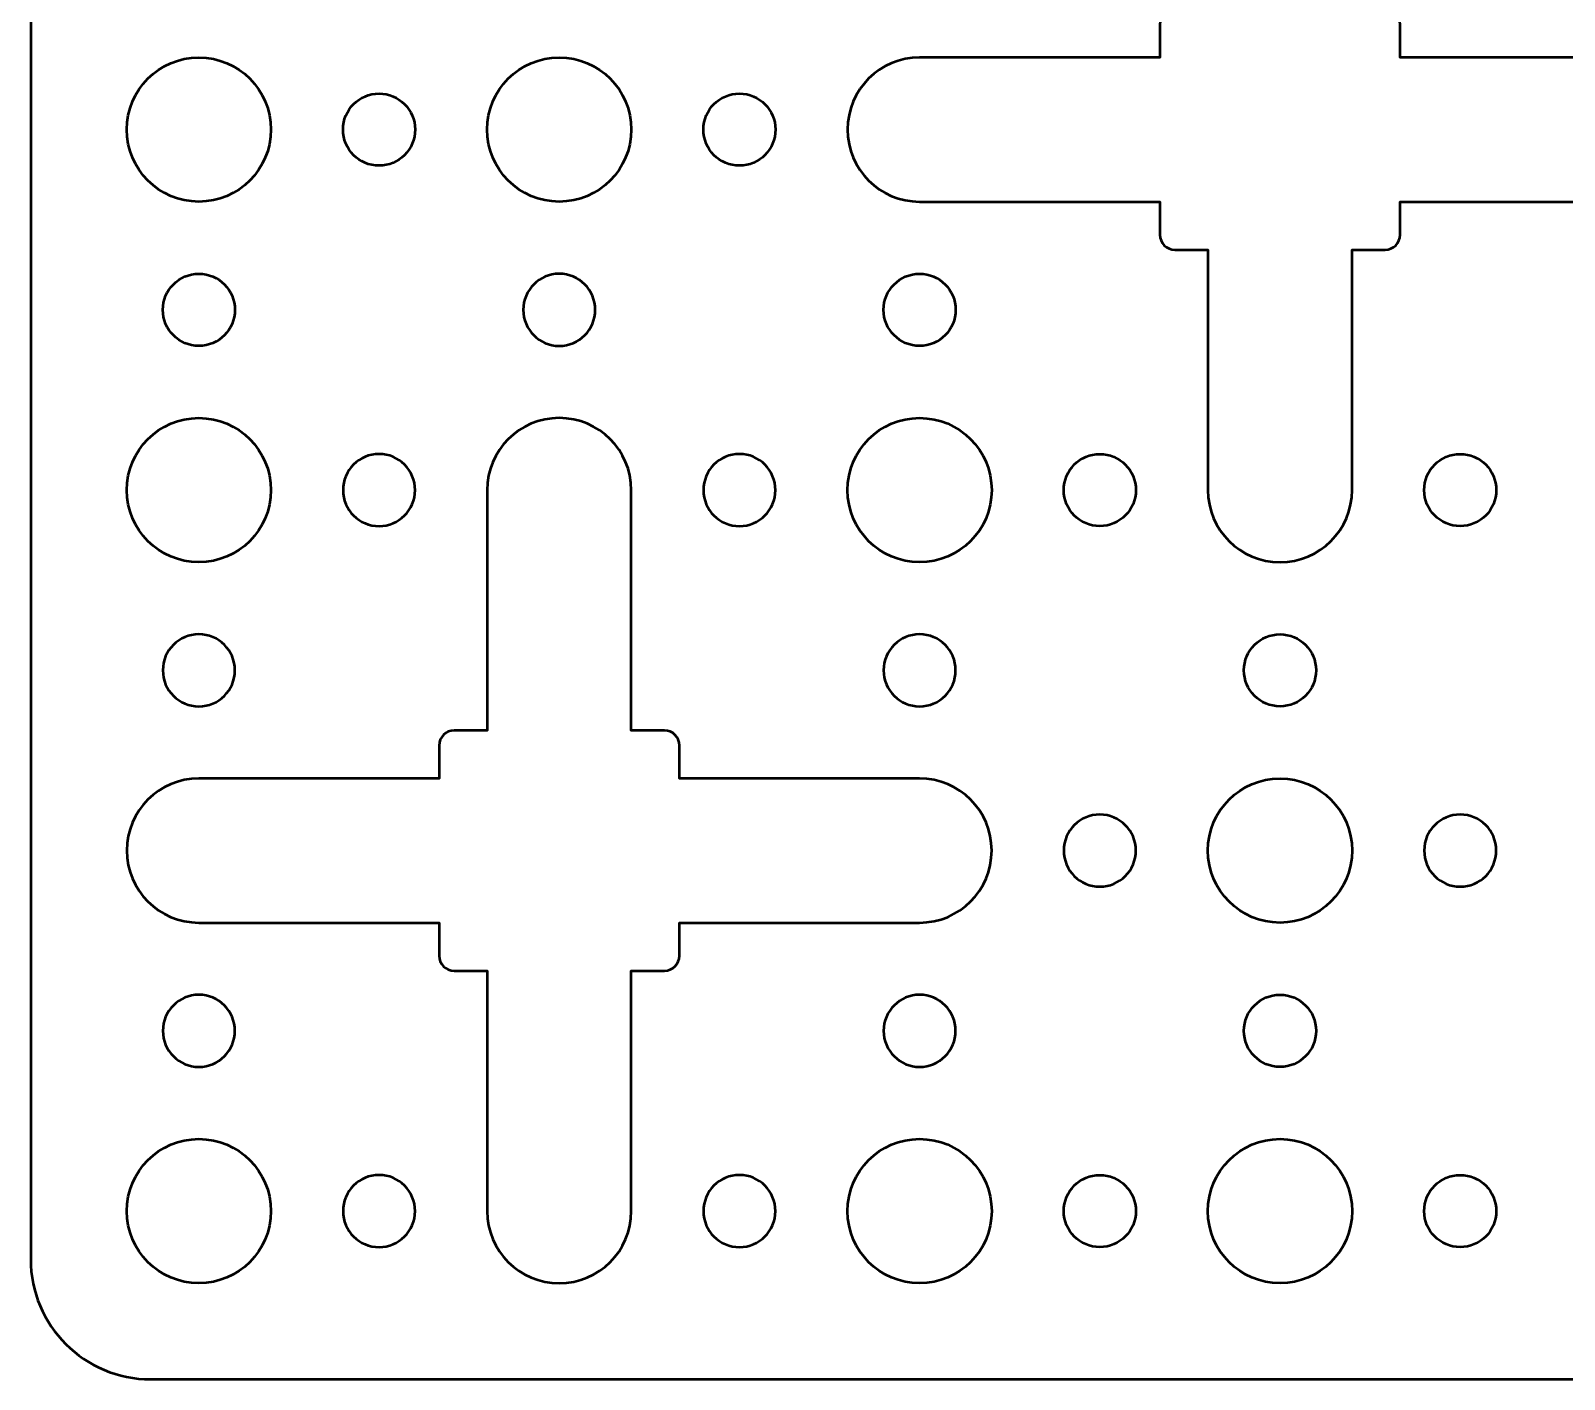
# Model space of a CAD drawing. Header units: centimetres. Extents: x -6.7 to 6.7, y -5.6 to 5.6.
# Drawn here: x -6.7 to -0.32, y -5.58 to 0.04 of the extents above; entities that cross this region are included whole.
import ezdxf

# ---------------------------------------------------------------- set-up
doc = ezdxf.new("R2010")
doc.units = ezdxf.units.CM
doc.header["$MEASUREMENT"] = 0
doc.layers.add('Layer 1', color=7, linetype='Continuous')

msp = doc.modelspace()

# ---------------------------------------------------------------- linework, layer by layer
at = {"layer": 'Layer 1', "lineweight": 53}
for centre, major_axis in [((-5.99999, -0.37501), (0, 0.30001)), ((-4.49999, -0.37501), (0, 0.30001)), ((-5.25, -0.375), (0, 0.15)), ((-3.75, -0.375), (0, 0.15)), ((-6, -1.125), (0, 0.15)), ((-3, -1.125), (0, 0.15)), ((-5.99999, -1.87501), (0, 0.30001)), ((-2.99999, -1.87501), (0, 0.30001)), ((-2.25, -1.875), (0, 0.15)), ((-0.75, -1.875), (0, 0.15)), ((-1.5, -2.625), (0, 0.15)), ((-1.49999, -3.37501), (0, 0.30001)), ((-1.5, -4.125), (0, 0.15)), ((-5.99999, -4.87501), (0, 0.30001)), ((-2.99999, -4.87501), (0, 0.30001)), ((-1.49999, -4.87501), (0, 0.30001)), ((-2.25, -4.875), (0, 0.15)), ((-0.75, -4.875), (0, 0.15))]:
    msp.add_ellipse(centre, major_axis=major_axis, ratio=1, dxfattribs=at)
for points, knots in [([(-6.7, -5.075), (-6.7, -5.075), (-6.7, 5.075), (-6.7, 5.075), (-6.7, 5.075), (-6.7, 5.35114), (-6.47614, 5.575), (-6.2, 5.575), (-6.2, 5.575), (-6.2, 5.575), (6.2, 5.575), (6.2, 5.575), (6.2, 5.575), (6.47614, 5.575), (6.7, 5.35114), (6.7, 5.075), (6.7, 5.075), (6.7, 5.075), (6.7, -5.075), (6.7, -5.075), (6.7, -5.075), (6.7, -5.35114), (6.47614, -5.575), (6.2, -5.575), (6.2, -5.575), (6.2, -5.575), (-6.2, -5.575), (-6.2, -5.575), (-6.2, -5.575), (-6.47614, -5.575), (-6.7, -5.35114), (-6.7, -5.075)], [0, 0, 0, 0, 0.1111111, 0.1111111, 0.1111111, 0.1111111, 0.2222222, 0.2222222, 0.2222222, 0.2222222, 0.3333333, 0.3333333, 0.3333333, 0.3333333, 0.4444444, 0.4444444, 0.4444444, 0.4444444, 0.5555556, 0.5555556, 0.5555556, 0.5555556, 0.6666667, 0.6666667, 0.6666667, 0.6666667, 0.7777778, 0.7777778, 0.7777778, 0.7777778, 1, 1, 1, 1]), ([(-1.8, -1.875), (-1.8, -1.875), (-1.8, -0.87498), (-1.8, -0.87498), (-1.8, -0.87498), (-1.8, -0.87498), (-1.9375, -0.87498), (-1.9375, -0.87498), (-1.9375, -0.87498), (-1.97202, -0.87498), (-2, -0.84699), (-2, -0.81248), (-2, -0.81248), (-2, -0.81248), (-2, -0.675), (-2, -0.675), (-2, -0.675), (-2, -0.675), (-3, -0.675), (-3, -0.675), (-3, -0.675), (-3.16569, -0.675), (-3.3, -0.54069), (-3.3, -0.375), (-3.3, -0.375), (-3.3, -0.20931), (-3.16569, -0.075), (-3, -0.075), (-3, -0.075), (-3, -0.075), (-2, -0.075), (-2, -0.075), (-2, -0.075), (-2, -0.075), (-2, 0.06248), (-2, 0.06248), (-2, 0.06248), (-2, 0.09699), (-1.97202, 0.12498), (-1.9375, 0.12498), (-1.9375, 0.12498), (-1.9375, 0.12498), (-1.8, 0.12498), (-1.8, 0.12498), (-1.8, 0.12498), (-1.8, 0.12498), (-1.8, 1.125), (-1.8, 1.125), (-1.8, 1.125), (-1.8, 1.29069), (-1.66569, 1.425), (-1.5, 1.425), (-1.5, 1.425), (-1.33431, 1.425), (-1.2, 1.29069), (-1.2, 1.125), (-1.2, 1.125), (-1.2, 1.125), (-1.2, 0.12498), (-1.2, 0.12498), (-1.2, 0.12498), (-1.2, 0.12498), (-1.0625, 0.12498), (-1.0625, 0.12498), (-1.0625, 0.12498), (-1.02798, 0.12498), (-1, 0.09699), (-1, 0.06248), (-1, 0.06248), (-1, 0.06248), (-1, -0.075), (-1, -0.075), (-1, -0.075), (-1, -0.075), (0, -0.075), (0, -0.075), (0, -0.075), (0.16569, -0.075), (0.3, -0.20931), (0.3, -0.375), (0.3, -0.375), (0.3, -0.54069), (0.16569, -0.675), (0, -0.675), (0, -0.675), (0, -0.675), (-1, -0.675), (-1, -0.675), (-1, -0.675), (-1, -0.675), (-1, -0.81248), (-1, -0.81248), (-1, -0.81248), (-1, -0.84699), (-1.02798, -0.87498), (-1.0625, -0.87498), (-1.0625, -0.87498), (-1.0625, -0.87498), (-1.2, -0.87498), (-1.2, -0.87498), (-1.2, -0.87498), (-1.2, -0.87498), (-1.2, -1.875), (-1.2, -1.875), (-1.2, -1.875), (-1.2, -2.04069), (-1.33431, -2.175), (-1.5, -2.175), (-1.5, -2.175), (-1.66569, -2.175), (-1.8, -2.04069), (-1.8, -1.875)], [0, 0, 0, 0, 0.0344828, 0.0344828, 0.0344828, 0.0344828, 0.0689655, 0.0689655, 0.0689655, 0.0689655, 0.1034483, 0.1034483, 0.1034483, 0.1034483, 0.137931, 0.137931, 0.137931, 0.137931, 0.1724138, 0.1724138, 0.1724138, 0.1724138, 0.2068966, 0.2068966, 0.2068966, 0.2068966, 0.2413793, 0.2413793, 0.2413793, 0.2413793, 0.2758621, 0.2758621, 0.2758621, 0.2758621, 0.3103448, 0.3103448, 0.3103448, 0.3103448, 0.3448276, 0.3448276, 0.3448276, 0.3448276, 0.3793103, 0.3793103, 0.3793103, 0.3793103, 0.4137931, 0.4137931, 0.4137931, 0.4137931, 0.4482759, 0.4482759, 0.4482759, 0.4482759, 0.4827586, 0.4827586, 0.4827586, 0.4827586, 0.5172414, 0.5172414, 0.5172414, 0.5172414, 0.5517241, 0.5517241, 0.5517241, 0.5517241, 0.5862069, 0.5862069, 0.5862069, 0.5862069, 0.6206897, 0.6206897, 0.6206897, 0.6206897, 0.6551724, 0.6551724, 0.6551724, 0.6551724, 0.6896552, 0.6896552, 0.6896552, 0.6896552, 0.7241379, 0.7241379, 0.7241379, 0.7241379, 0.7586207, 0.7586207, 0.7586207, 0.7586207, 0.7931034, 0.7931034, 0.7931034, 0.7931034, 0.8275862, 0.8275862, 0.8275862, 0.8275862, 0.862069, 0.862069, 0.862069, 0.862069, 0.8965517, 0.8965517, 0.8965517, 0.8965517, 0.9310345, 0.9310345, 0.9310345, 0.9310345, 1, 1, 1, 1]), ([(-4.5, -0.975), (-4.41716, -0.975), (-4.35, -1.04216), (-4.35, -1.125), (-4.35, -1.125), (-4.35, -1.20784), (-4.41716, -1.275), (-4.5, -1.275), (-4.5, -1.275), (-4.58284, -1.275), (-4.65, -1.20784), (-4.65, -1.125), (-4.65, -1.125), (-4.65, -1.04216), (-4.58284, -0.975), (-4.5, -0.975)], [0, 0, 0, 0, 0.2, 0.2, 0.2, 0.2, 0.4, 0.4, 0.4, 0.4, 0.6, 0.6, 0.6, 0.6, 1, 1, 1, 1]), ([(-4.8, -4.875), (-4.8, -4.875), (-4.8, -3.87498), (-4.8, -3.87498), (-4.8, -3.87498), (-4.8, -3.87498), (-4.9375, -3.87498), (-4.9375, -3.87498), (-4.9375, -3.87498), (-4.97202, -3.87498), (-5, -3.84699), (-5, -3.81248), (-5, -3.81248), (-5, -3.81248), (-5, -3.675), (-5, -3.675), (-5, -3.675), (-5, -3.675), (-6, -3.675), (-6, -3.675), (-6, -3.675), (-6.16569, -3.675), (-6.3, -3.54069), (-6.3, -3.375), (-6.3, -3.375), (-6.3, -3.20931), (-6.16569, -3.075), (-6, -3.075), (-6, -3.075), (-6, -3.075), (-5, -3.075), (-5, -3.075), (-5, -3.075), (-5, -3.075), (-5, -2.93752), (-5, -2.93752), (-5, -2.93752), (-5, -2.90301), (-4.97202, -2.87502), (-4.9375, -2.87502), (-4.9375, -2.87502), (-4.9375, -2.87502), (-4.8, -2.87502), (-4.8, -2.87502), (-4.8, -2.87502), (-4.8, -2.87502), (-4.8, -1.875), (-4.8, -1.875), (-4.8, -1.875), (-4.8, -1.70931), (-4.66569, -1.575), (-4.5, -1.575), (-4.5, -1.575), (-4.33431, -1.575), (-4.2, -1.70931), (-4.2, -1.875), (-4.2, -1.875), (-4.2, -1.875), (-4.2, -2.87502), (-4.2, -2.87502), (-4.2, -2.87502), (-4.2, -2.87502), (-4.0625, -2.87502), (-4.0625, -2.87502), (-4.0625, -2.87502), (-4.02798, -2.87502), (-4, -2.90301), (-4, -2.93752), (-4, -2.93752), (-4, -2.93752), (-4, -3.075), (-4, -3.075), (-4, -3.075), (-4, -3.075), (-3, -3.075), (-3, -3.075), (-3, -3.075), (-2.83431, -3.075), (-2.7, -3.20931), (-2.7, -3.375), (-2.7, -3.375), (-2.7, -3.54069), (-2.83431, -3.675), (-3, -3.675), (-3, -3.675), (-3, -3.675), (-4, -3.675), (-4, -3.675), (-4, -3.675), (-4, -3.675), (-4, -3.81248), (-4, -3.81248), (-4, -3.81248), (-4, -3.84699), (-4.02798, -3.87498), (-4.0625, -3.87498), (-4.0625, -3.87498), (-4.0625, -3.87498), (-4.2, -3.87498), (-4.2, -3.87498), (-4.2, -3.87498), (-4.2, -3.87498), (-4.2, -4.875), (-4.2, -4.875), (-4.2, -4.875), (-4.2, -5.04069), (-4.33431, -5.175), (-4.5, -5.175), (-4.5, -5.175), (-4.66569, -5.175), (-4.8, -5.04069), (-4.8, -4.875)], [0, 0, 0, 0, 0.0344828, 0.0344828, 0.0344828, 0.0344828, 0.0689655, 0.0689655, 0.0689655, 0.0689655, 0.1034483, 0.1034483, 0.1034483, 0.1034483, 0.137931, 0.137931, 0.137931, 0.137931, 0.1724138, 0.1724138, 0.1724138, 0.1724138, 0.2068966, 0.2068966, 0.2068966, 0.2068966, 0.2413793, 0.2413793, 0.2413793, 0.2413793, 0.2758621, 0.2758621, 0.2758621, 0.2758621, 0.3103448, 0.3103448, 0.3103448, 0.3103448, 0.3448276, 0.3448276, 0.3448276, 0.3448276, 0.3793103, 0.3793103, 0.3793103, 0.3793103, 0.4137931, 0.4137931, 0.4137931, 0.4137931, 0.4482759, 0.4482759, 0.4482759, 0.4482759, 0.4827586, 0.4827586, 0.4827586, 0.4827586, 0.5172414, 0.5172414, 0.5172414, 0.5172414, 0.5517241, 0.5517241, 0.5517241, 0.5517241, 0.5862069, 0.5862069, 0.5862069, 0.5862069, 0.6206897, 0.6206897, 0.6206897, 0.6206897, 0.6551724, 0.6551724, 0.6551724, 0.6551724, 0.6896552, 0.6896552, 0.6896552, 0.6896552, 0.7241379, 0.7241379, 0.7241379, 0.7241379, 0.7586207, 0.7586207, 0.7586207, 0.7586207, 0.7931034, 0.7931034, 0.7931034, 0.7931034, 0.8275862, 0.8275862, 0.8275862, 0.8275862, 0.862069, 0.862069, 0.862069, 0.862069, 0.8965517, 0.8965517, 0.8965517, 0.8965517, 0.9310345, 0.9310345, 0.9310345, 0.9310345, 1, 1, 1, 1]), ([(-5.25, -1.725), (-5.16716, -1.725), (-5.1, -1.79216), (-5.1, -1.875), (-5.1, -1.875), (-5.1, -1.95784), (-5.16716, -2.025), (-5.25, -2.025), (-5.25, -2.025), (-5.33284, -2.025), (-5.4, -1.95784), (-5.4, -1.875), (-5.4, -1.875), (-5.4, -1.79216), (-5.33284, -1.725), (-5.25, -1.725)], [0, 0, 0, 0, 0.2, 0.2, 0.2, 0.2, 0.4, 0.4, 0.4, 0.4, 0.6, 0.6, 0.6, 0.6, 1, 1, 1, 1]), ([(-3.75, -1.725), (-3.66716, -1.725), (-3.6, -1.79216), (-3.6, -1.875), (-3.6, -1.875), (-3.6, -1.95784), (-3.66716, -2.025), (-3.75, -2.025), (-3.75, -2.025), (-3.83284, -2.025), (-3.9, -1.95784), (-3.9, -1.875), (-3.9, -1.875), (-3.9, -1.79216), (-3.83284, -1.725), (-3.75, -1.725)], [0, 0, 0, 0, 0.2, 0.2, 0.2, 0.2, 0.4, 0.4, 0.4, 0.4, 0.6, 0.6, 0.6, 0.6, 1, 1, 1, 1]), ([(-6, -2.475), (-5.91716, -2.475), (-5.85, -2.54216), (-5.85, -2.625), (-5.85, -2.625), (-5.85, -2.70784), (-5.91716, -2.775), (-6, -2.775), (-6, -2.775), (-6.08284, -2.775), (-6.15, -2.70784), (-6.15, -2.625), (-6.15, -2.625), (-6.15, -2.54216), (-6.08284, -2.475), (-6, -2.475)], [0, 0, 0, 0, 0.2, 0.2, 0.2, 0.2, 0.4, 0.4, 0.4, 0.4, 0.6, 0.6, 0.6, 0.6, 1, 1, 1, 1]), ([(-3, -2.475), (-2.91716, -2.475), (-2.85, -2.54216), (-2.85, -2.625), (-2.85, -2.625), (-2.85, -2.70784), (-2.91716, -2.775), (-3, -2.775), (-3, -2.775), (-3.08284, -2.775), (-3.15, -2.70784), (-3.15, -2.625), (-3.15, -2.625), (-3.15, -2.54216), (-3.08284, -2.475), (-3, -2.475)], [0, 0, 0, 0, 0.2, 0.2, 0.2, 0.2, 0.4, 0.4, 0.4, 0.4, 0.6, 0.6, 0.6, 0.6, 1, 1, 1, 1]), ([(-2.25, -3.225), (-2.16716, -3.225), (-2.1, -3.29216), (-2.1, -3.375), (-2.1, -3.375), (-2.1, -3.45784), (-2.16716, -3.525), (-2.25, -3.525), (-2.25, -3.525), (-2.33284, -3.525), (-2.4, -3.45784), (-2.4, -3.375), (-2.4, -3.375), (-2.4, -3.29216), (-2.33284, -3.225), (-2.25, -3.225)], [0, 0, 0, 0, 0.2, 0.2, 0.2, 0.2, 0.4, 0.4, 0.4, 0.4, 0.6, 0.6, 0.6, 0.6, 1, 1, 1, 1]), ([(-0.75, -3.225), (-0.66716, -3.225), (-0.6, -3.29216), (-0.6, -3.375), (-0.6, -3.375), (-0.6, -3.45784), (-0.66716, -3.525), (-0.75, -3.525), (-0.75, -3.525), (-0.83284, -3.525), (-0.9, -3.45784), (-0.9, -3.375), (-0.9, -3.375), (-0.9, -3.29216), (-0.83284, -3.225), (-0.75, -3.225)], [0, 0, 0, 0, 0.2, 0.2, 0.2, 0.2, 0.4, 0.4, 0.4, 0.4, 0.6, 0.6, 0.6, 0.6, 1, 1, 1, 1]), ([(-6, -3.975), (-5.91716, -3.975), (-5.85, -4.04216), (-5.85, -4.125), (-5.85, -4.125), (-5.85, -4.20784), (-5.91716, -4.275), (-6, -4.275), (-6, -4.275), (-6.08284, -4.275), (-6.15, -4.20784), (-6.15, -4.125), (-6.15, -4.125), (-6.15, -4.04216), (-6.08284, -3.975), (-6, -3.975)], [0, 0, 0, 0, 0.2, 0.2, 0.2, 0.2, 0.4, 0.4, 0.4, 0.4, 0.6, 0.6, 0.6, 0.6, 1, 1, 1, 1]), ([(-3, -3.975), (-2.91716, -3.975), (-2.85, -4.04216), (-2.85, -4.125), (-2.85, -4.125), (-2.85, -4.20784), (-2.91716, -4.275), (-3, -4.275), (-3, -4.275), (-3.08284, -4.275), (-3.15, -4.20784), (-3.15, -4.125), (-3.15, -4.125), (-3.15, -4.04216), (-3.08284, -3.975), (-3, -3.975)], [0, 0, 0, 0, 0.2, 0.2, 0.2, 0.2, 0.4, 0.4, 0.4, 0.4, 0.6, 0.6, 0.6, 0.6, 1, 1, 1, 1]), ([(-5.25, -4.725), (-5.16716, -4.725), (-5.1, -4.79216), (-5.1, -4.875), (-5.1, -4.875), (-5.1, -4.95784), (-5.16716, -5.025), (-5.25, -5.025), (-5.25, -5.025), (-5.33284, -5.025), (-5.4, -4.95784), (-5.4, -4.875), (-5.4, -4.875), (-5.4, -4.79216), (-5.33284, -4.725), (-5.25, -4.725)], [0, 0, 0, 0, 0.2, 0.2, 0.2, 0.2, 0.4, 0.4, 0.4, 0.4, 0.6, 0.6, 0.6, 0.6, 1, 1, 1, 1]), ([(-3.75, -4.725), (-3.66716, -4.725), (-3.6, -4.79216), (-3.6, -4.875), (-3.6, -4.875), (-3.6, -4.95784), (-3.66716, -5.025), (-3.75, -5.025), (-3.75, -5.025), (-3.83284, -5.025), (-3.9, -4.95784), (-3.9, -4.875), (-3.9, -4.875), (-3.9, -4.79216), (-3.83284, -4.725), (-3.75, -4.725)], [0, 0, 0, 0, 0.2, 0.2, 0.2, 0.2, 0.4, 0.4, 0.4, 0.4, 0.6, 0.6, 0.6, 0.6, 1, 1, 1, 1])]:
    msp.add_open_spline(points, degree=3, knots=knots, dxfattribs=at)

doc.saveas('drawing.dxf')
